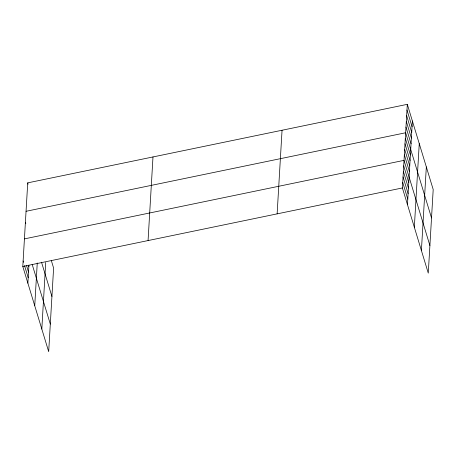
<?xml version="1.0" encoding="UTF-8"?>
<svg xmlns="http://www.w3.org/2000/svg" width="456" height="456" viewBox="0 0 456 456"><rect width="100%" height="100%" fill="white"/><g stroke="black" fill="none" stroke-linecap="round" stroke-linejoin="round"><path stroke-width="0.68" d="M51.317 260.513L53.603 268.048L48.684 351.667L22.8 266.481L27.725 182.862L407.316 104.333L433.2 189.519L428.275 273.138L402.397 187.952L407.316 104.333M27.873 283.176L28.927 265.238M34.742 305.776L37.255 263.009M41.815 329.067L45.731 262.502M148.069 240.568L152.988 156.944M277.128 213.864L282.053 130.245M407.464 204.647L412.389 121.022M414.333 227.248L419.258 143.629M421.407 250.538L426.332 166.913M26.049 211.293L405.646 132.759L431.524 217.951M24.424 238.887L404.022 160.358L429.9 245.545M22.8 266.481L402.397 187.952M406.986 110.016L412.053 126.711M406.649 115.704L411.722 132.4M406.313 121.387L411.386 138.082M405.977 127.076L411.05 143.771M405.321 138.282L410.389 154.977M404.996 143.8L410.064 160.495M404.671 149.317L409.739 166.012M404.347 154.835L409.414 171.53M403.697 165.876L408.764 182.571M403.372 171.393L408.439 188.089M403.047 176.911L408.114 193.606M402.722 182.434L407.789 199.13M27.725 182.862L28.13 184.195M41.524 262.234L51.933 296.48M25.399 222.328L25.804 223.662M32.165 264.372L50.308 324.073M28.443 265.284L28.848 266.617M26.494 265.46L28.523 272.141M23.125 260.963L23.53 262.297M24.544 265.637L28.198 277.658"/></g></svg>
